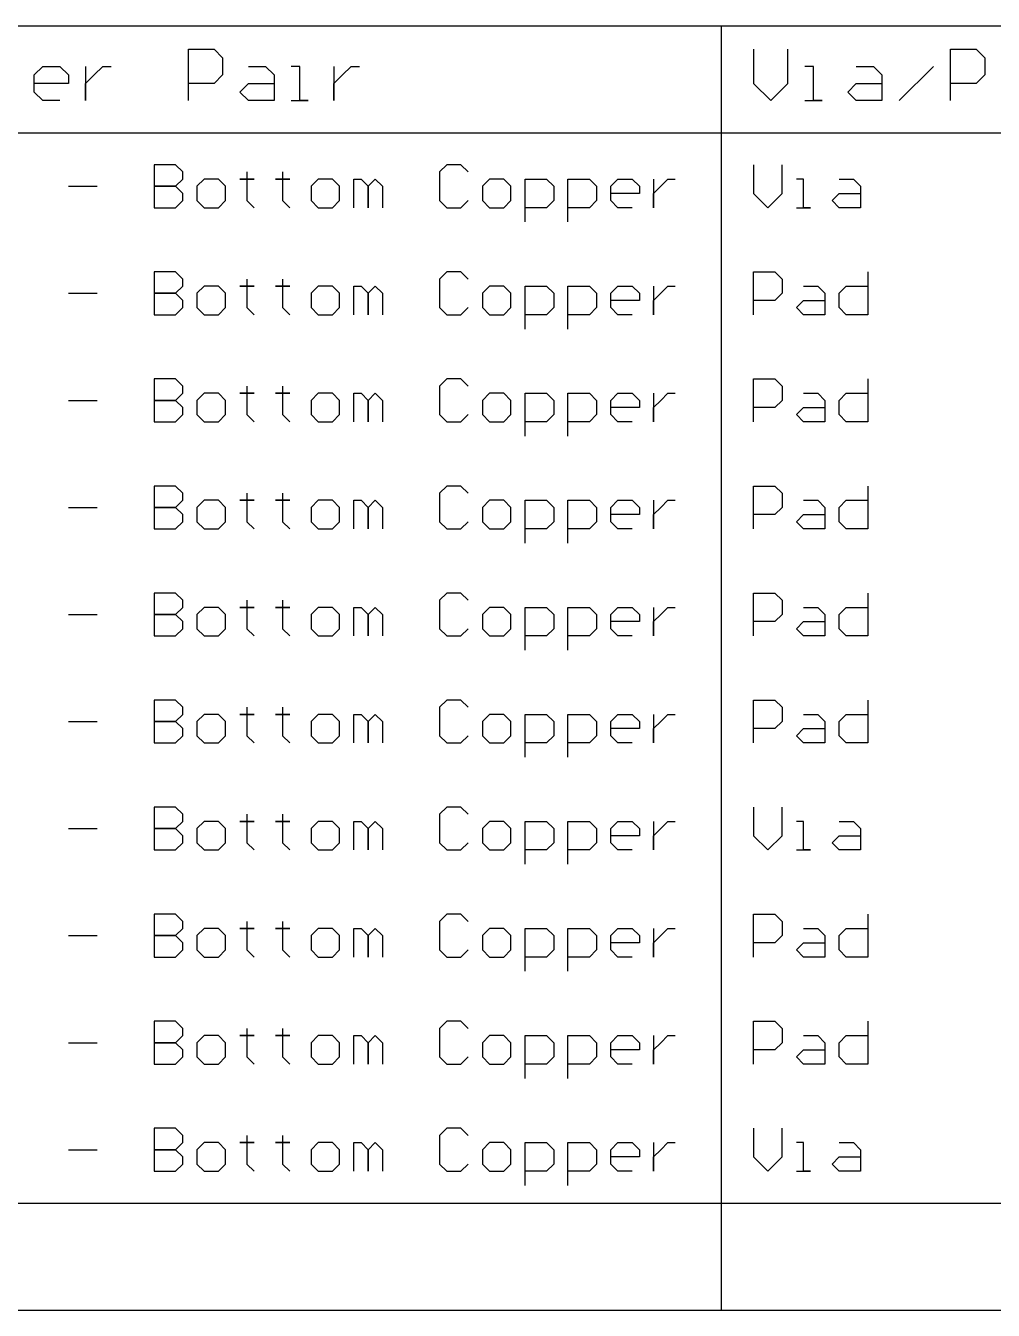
# Model space of a CAD drawing. Header units: millimetres. Extents: x 7.3 to 18.4, y 2.4 to 9.4.
# Drawn here: x 11.497 to 12.853, y 7.647 to 9.447 of the extents above; entities that cross this region are included whole.
import ezdxf

# ---------------------------------------------------------------- set-up
doc = ezdxf.new("R2010")
doc.units = ezdxf.units.MM
doc.header["$MEASUREMENT"] = 0
doc.layers.add('DrillDrawing', color=1, linetype='Continuous')

msp = doc.modelspace()

# ---------------------------------------------------------------- linework, layer by layer
at = {"layer": 'DrillDrawing'}
for p, q in [((7.3225, 9.4475), (18.3834, 9.4475)), ((12.4721, 7.6475), (12.4721, 9.4475)), ((11.7253, 9.3425), (11.7253, 9.4145)), ((11.7253, 9.4145), (11.7613, 9.4145)), ((11.7613, 9.4145), (11.7733, 9.4025)), ((12.5171, 9.4145), (12.5171, 9.3665)), ((12.5651, 9.3665), (12.5651, 9.4145)), ((12.793, 9.3425), (12.793, 9.4145)), ((12.793, 9.4145), (12.829, 9.4145)), ((12.829, 9.4145), (12.841, 9.4025)), ((11.7733, 9.4025), (11.7733, 9.3785)), ((12.841, 9.4025), (12.841, 9.3785)), ((11.5094, 9.3785), (11.5214, 9.3905)), ((11.5094, 9.3545), (11.5094, 9.3785)), ((11.5214, 9.3905), (11.5454, 9.3905)), ((11.5454, 9.3905), (11.5573, 9.3785)), ((11.5573, 9.3785), (11.5573, 9.3665)), ((11.5813, 9.3905), (11.5813, 9.3425)), ((11.5813, 9.3665), (11.5933, 9.3785)), ((11.5933, 9.3785), (11.6053, 9.3905)), ((11.6053, 9.3905), (11.6173, 9.3905)), ((11.7733, 9.3785), (11.7613, 9.3665)), ((11.8093, 9.3905), (11.8333, 9.3905)), ((11.8333, 9.3905), (11.8453, 9.3785)), ((11.8453, 9.3785), (11.8453, 9.3425)), ((11.8812, 9.3905), (11.8692, 9.3905)), ((11.8812, 9.3425), (11.8812, 9.3905)), ((11.9292, 9.3905), (11.9292, 9.3425)), ((11.9292, 9.3665), (11.9412, 9.3785)), ((11.9412, 9.3785), (11.9532, 9.3905)), ((11.9532, 9.3905), (11.9652, 9.3905)), ((12.601, 9.3905), (12.5891, 9.3905)), ((12.601, 9.3425), (12.601, 9.3905)), ((12.661, 9.3905), (12.685, 9.3905)), ((12.685, 9.3905), (12.697, 9.3785)), ((12.697, 9.3785), (12.697, 9.3425)), ((12.721, 9.3425), (12.769, 9.3905)), ((12.841, 9.3785), (12.829, 9.3665)), ((11.5573, 9.3665), (11.5094, 9.3665)), ((11.5813, 9.3425), (11.5813, 9.3665)), ((11.7613, 9.3665), (11.7253, 9.3665)), ((11.7973, 9.3545), (11.8093, 9.3665)), ((11.8093, 9.3665), (11.8453, 9.3665)), ((11.9292, 9.3425), (11.9292, 9.3665)), ((12.5171, 9.3665), (12.5411, 9.3425)), ((12.5411, 9.3425), (12.5651, 9.3665)), ((12.649, 9.3545), (12.661, 9.3665)), ((12.661, 9.3665), (12.697, 9.3665)), ((12.829, 9.3665), (12.793, 9.3665)), ((11.5214, 9.3425), (11.5094, 9.3545)), ((11.5454, 9.3425), (11.5214, 9.3425)), ((11.8093, 9.3425), (11.7973, 9.3545)), ((11.8453, 9.3425), (11.8093, 9.3425)), ((11.8692, 9.3425), (11.8932, 9.3425)), ((11.8932, 9.3425), (11.8812, 9.3425)), ((12.5891, 9.3425), (12.613, 9.3425)), ((12.613, 9.3425), (12.601, 9.3425)), ((12.661, 9.3425), (12.649, 9.3545)), ((12.697, 9.3425), (12.661, 9.3425)), ((7.3225, 9.2975), (18.3834, 9.2975)), ((11.6773, 9.2525), (11.6773, 9.1925)), ((11.7073, 9.2525), (11.6773, 9.2525)), ((11.7173, 9.2425), (11.7073, 9.2525)), ((12.0872, 9.2525), (12.0772, 9.2425)), ((12.1072, 9.2525), (12.0872, 9.2525)), ((12.1172, 9.2425), (12.1072, 9.2525)), ((12.5171, 9.2525), (12.5171, 9.2125)), ((12.5571, 9.2125), (12.5571, 9.2525)), ((11.7173, 9.2325), (11.7173, 9.2425)), ((11.8073, 9.2425), (11.8073, 9.2325)), ((11.8573, 9.2425), (11.8573, 9.2325)), ((12.0772, 9.2425), (12.0772, 9.2025)), ((11.5573, 9.2225), (11.5973, 9.2225)), ((11.7073, 9.2225), (11.6773, 9.2225)), ((11.6773, 9.2225), (11.7073, 9.2225)), ((11.7073, 9.2225), (11.7173, 9.2325)), ((11.7173, 9.2125), (11.7073, 9.2225)), ((11.7473, 9.2325), (11.7373, 9.2225)), ((11.7373, 9.2225), (11.7373, 9.2025)), ((11.7673, 9.2325), (11.7473, 9.2325)), ((11.7773, 9.2225), (11.7673, 9.2325)), ((11.7773, 9.2025), (11.7773, 9.2225)), ((11.8073, 9.2325), (11.7973, 9.2325)), ((11.7973, 9.2325), (11.8173, 9.2325)), ((11.8173, 9.2325), (11.8073, 9.2325)), ((11.8073, 9.2325), (11.8073, 9.2025)), ((11.8573, 9.2325), (11.8473, 9.2325)), ((11.8473, 9.2325), (11.8672, 9.2325)), ((11.8672, 9.2325), (11.8573, 9.2325)), ((11.8573, 9.2325), (11.8573, 9.2025)), ((11.9072, 9.2325), (11.8972, 9.2225)), ((11.8972, 9.2225), (11.8972, 9.2025)), ((11.9272, 9.2325), (11.9072, 9.2325)), ((11.9372, 9.2225), (11.9272, 9.2325)), ((11.9372, 9.2025), (11.9372, 9.2225)), ((11.9572, 9.1925), (11.9572, 9.2325)), ((11.9572, 9.2325), (11.9672, 9.2325)), ((11.9672, 9.2325), (11.9772, 9.2225)), ((11.9772, 9.2225), (11.9872, 9.2325)), ((11.9772, 9.2225), (11.9772, 9.1925)), ((11.9772, 9.1925), (11.9772, 9.2225)), ((11.9872, 9.2325), (11.9972, 9.2225)), ((11.9972, 9.2225), (11.9972, 9.1925)), ((12.1472, 9.2325), (12.1372, 9.2225)), ((12.1372, 9.2225), (12.1372, 9.2025)), ((12.1672, 9.2325), (12.1472, 9.2325)), ((12.1771, 9.2225), (12.1672, 9.2325)), ((12.1771, 9.2025), (12.1771, 9.2225)), ((12.1971, 9.1725), (12.1971, 9.2325)), ((12.1971, 9.2325), (12.2271, 9.2325)), ((12.2271, 9.2325), (12.2371, 9.2225)), ((12.2371, 9.2225), (12.2371, 9.2025)), ((12.2571, 9.1725), (12.2571, 9.2325)), ((12.2571, 9.2325), (12.2871, 9.2325)), ((12.2871, 9.2325), (12.2971, 9.2225)), ((12.2971, 9.2225), (12.2971, 9.2025)), ((12.3171, 9.2225), (12.3271, 9.2325)), ((12.3171, 9.2025), (12.3171, 9.2225)), ((12.3271, 9.2325), (12.3471, 9.2325)), ((12.3471, 9.2325), (12.3571, 9.2225)), ((12.3571, 9.2225), (12.3571, 9.2125)), ((12.3771, 9.2325), (12.3771, 9.1925)), ((12.3771, 9.2125), (12.3871, 9.2225)), ((12.3871, 9.2225), (12.3971, 9.2325)), ((12.3971, 9.2325), (12.4071, 9.2325)), ((12.5871, 9.2325), (12.5771, 9.2325)), ((12.5871, 9.1925), (12.5871, 9.2325)), ((12.637, 9.2325), (12.657, 9.2325)), ((12.657, 9.2325), (12.667, 9.2225)), ((12.667, 9.2225), (12.667, 9.1925)), ((11.7073, 9.1925), (11.7173, 9.2025)), ((11.7173, 9.2025), (11.7173, 9.2125)), ((11.7373, 9.2025), (11.7473, 9.1925)), ((11.7673, 9.1925), (11.7773, 9.2025)), ((11.8073, 9.2025), (11.8173, 9.1925)), ((11.8573, 9.2025), (11.8672, 9.1925)), ((11.8972, 9.2025), (11.9072, 9.1925)), ((11.9272, 9.1925), (11.9372, 9.2025)), ((12.0772, 9.2025), (12.0872, 9.1925)), ((12.1072, 9.1925), (12.1172, 9.2025)), ((12.1372, 9.2025), (12.1472, 9.1925)), ((12.1672, 9.1925), (12.1771, 9.2025)), ((12.2371, 9.2025), (12.2271, 9.1925)), ((12.2971, 9.2025), (12.2871, 9.1925)), ((12.3571, 9.2125), (12.3171, 9.2125)), ((12.3271, 9.1925), (12.3171, 9.2025)), ((12.3771, 9.1925), (12.3771, 9.2125)), ((12.5171, 9.2125), (12.5371, 9.1925)), ((12.5371, 9.1925), (12.5571, 9.2125)), ((12.627, 9.2025), (12.637, 9.2125)), ((12.637, 9.1925), (12.627, 9.2025)), ((12.637, 9.2125), (12.667, 9.2125)), ((11.6773, 9.1925), (11.7073, 9.1925)), ((11.7473, 9.1925), (11.7673, 9.1925)), ((11.9072, 9.1925), (11.9272, 9.1925)), ((12.0872, 9.1925), (12.1072, 9.1925)), ((12.1472, 9.1925), (12.1672, 9.1925)), ((12.2271, 9.1925), (12.1971, 9.1925)), ((12.2871, 9.1925), (12.2571, 9.1925)), ((12.3471, 9.1925), (12.3271, 9.1925)), ((12.5771, 9.1925), (12.597, 9.1925)), ((12.597, 9.1925), (12.5871, 9.1925)), ((12.667, 9.1925), (12.637, 9.1925)), ((11.6773, 9.1025), (11.6773, 9.0425)), ((11.7073, 9.1025), (11.6773, 9.1025)), ((11.7173, 9.0925), (11.7073, 9.1025)), ((11.7173, 9.0825), (11.7173, 9.0925)), ((11.8073, 9.0925), (11.8073, 9.0825)), ((11.8573, 9.0925), (11.8573, 9.0825)), ((12.0872, 9.1025), (12.0772, 9.0925)), ((12.0772, 9.0925), (12.0772, 9.0525)), ((12.1072, 9.1025), (12.0872, 9.1025)), ((12.1172, 9.0925), (12.1072, 9.1025)), ((12.5171, 9.0425), (12.5171, 9.1025)), ((12.5171, 9.1025), (12.5471, 9.1025)), ((12.5471, 9.1025), (12.5571, 9.0925)), ((12.5571, 9.0925), (12.5571, 9.0725)), ((12.677, 9.1025), (12.677, 9.0425)), ((11.5573, 9.0725), (11.5973, 9.0725)), ((11.7073, 9.0725), (11.6773, 9.0725)), ((11.6773, 9.0725), (11.7073, 9.0725)), ((11.7073, 9.0725), (11.7173, 9.0825)), ((11.7173, 9.0625), (11.7073, 9.0725)), ((11.7473, 9.0825), (11.7373, 9.0725)), ((11.7373, 9.0725), (11.7373, 9.0525)), ((11.7673, 9.0825), (11.7473, 9.0825)), ((11.7773, 9.0725), (11.7673, 9.0825)), ((11.7773, 9.0525), (11.7773, 9.0725)), ((11.8073, 9.0825), (11.7973, 9.0825)), ((11.7973, 9.0825), (11.8173, 9.0825)), ((11.8173, 9.0825), (11.8073, 9.0825)), ((11.8073, 9.0825), (11.8073, 9.0525)), ((11.8573, 9.0825), (11.8473, 9.0825)), ((11.8473, 9.0825), (11.8672, 9.0825)), ((11.8672, 9.0825), (11.8573, 9.0825)), ((11.8573, 9.0825), (11.8573, 9.0525)), ((11.9072, 9.0825), (11.8972, 9.0725)), ((11.8972, 9.0725), (11.8972, 9.0525)), ((11.9272, 9.0825), (11.9072, 9.0825)), ((11.9372, 9.0725), (11.9272, 9.0825)), ((11.9372, 9.0525), (11.9372, 9.0725)), ((11.9572, 9.0425), (11.9572, 9.0825)), ((11.9572, 9.0825), (11.9672, 9.0825)), ((11.9672, 9.0825), (11.9772, 9.0725)), ((11.9772, 9.0725), (11.9872, 9.0825)), ((11.9772, 9.0725), (11.9772, 9.0425)), ((11.9772, 9.0425), (11.9772, 9.0725)), ((11.9872, 9.0825), (11.9972, 9.0725)), ((11.9972, 9.0725), (11.9972, 9.0425)), ((12.1472, 9.0825), (12.1372, 9.0725)), ((12.1372, 9.0725), (12.1372, 9.0525)), ((12.1672, 9.0825), (12.1472, 9.0825)), ((12.1771, 9.0725), (12.1672, 9.0825)), ((12.1771, 9.0525), (12.1771, 9.0725)), ((12.1971, 9.0225), (12.1971, 9.0825)), ((12.1971, 9.0825), (12.2271, 9.0825)), ((12.2271, 9.0825), (12.2371, 9.0725)), ((12.2371, 9.0725), (12.2371, 9.0525)), ((12.2571, 9.0225), (12.2571, 9.0825)), ((12.2571, 9.0825), (12.2871, 9.0825)), ((12.2871, 9.0825), (12.2971, 9.0725)), ((12.2971, 9.0725), (12.2971, 9.0525)), ((12.3171, 9.0725), (12.3271, 9.0825)), ((12.3171, 9.0525), (12.3171, 9.0725)), ((12.3271, 9.0825), (12.3471, 9.0825)), ((12.3471, 9.0825), (12.3571, 9.0725)), ((12.3571, 9.0725), (12.3571, 9.0625)), ((12.3771, 9.0825), (12.3771, 9.0425)), ((12.3771, 9.0625), (12.3871, 9.0725)), ((12.3871, 9.0725), (12.3971, 9.0825)), ((12.3971, 9.0825), (12.4071, 9.0825)), ((12.5571, 9.0725), (12.5471, 9.0625)), ((12.5871, 9.0825), (12.607, 9.0825)), ((12.607, 9.0825), (12.617, 9.0725)), ((12.617, 9.0725), (12.617, 9.0425)), ((12.637, 9.0725), (12.647, 9.0825)), ((12.637, 9.0525), (12.637, 9.0725)), ((12.647, 9.0825), (12.677, 9.0825)), ((11.7173, 9.0525), (11.7173, 9.0625)), ((12.3571, 9.0625), (12.3171, 9.0625)), ((12.3771, 9.0425), (12.3771, 9.0625)), ((12.5471, 9.0625), (12.5171, 9.0625)), ((12.5771, 9.0525), (12.5871, 9.0625)), ((12.5871, 9.0625), (12.617, 9.0625)), ((11.6773, 9.0425), (11.7073, 9.0425)), ((11.7073, 9.0425), (11.7173, 9.0525)), ((11.7373, 9.0525), (11.7473, 9.0425)), ((11.7473, 9.0425), (11.7673, 9.0425)), ((11.7673, 9.0425), (11.7773, 9.0525)), ((11.8073, 9.0525), (11.8173, 9.0425)), ((11.8573, 9.0525), (11.8672, 9.0425)), ((11.8972, 9.0525), (11.9072, 9.0425)), ((11.9072, 9.0425), (11.9272, 9.0425)), ((11.9272, 9.0425), (11.9372, 9.0525)), ((12.0772, 9.0525), (12.0872, 9.0425)), ((12.0872, 9.0425), (12.1072, 9.0425)), ((12.1072, 9.0425), (12.1172, 9.0525)), ((12.1372, 9.0525), (12.1472, 9.0425)), ((12.1472, 9.0425), (12.1672, 9.0425)), ((12.1672, 9.0425), (12.1771, 9.0525)), ((12.2271, 9.0425), (12.1971, 9.0425)), ((12.2371, 9.0525), (12.2271, 9.0425)), ((12.2871, 9.0425), (12.2571, 9.0425)), ((12.2971, 9.0525), (12.2871, 9.0425)), ((12.3271, 9.0425), (12.3171, 9.0525)), ((12.3471, 9.0425), (12.3271, 9.0425)), ((12.5871, 9.0425), (12.5771, 9.0525)), ((12.617, 9.0425), (12.5871, 9.0425)), ((12.647, 9.0425), (12.637, 9.0525)), ((12.677, 9.0425), (12.647, 9.0425)), ((11.6773, 8.9525), (11.6773, 8.8925)), ((11.7073, 8.9525), (11.6773, 8.9525)), ((11.7173, 8.9425), (11.7073, 8.9525)), ((12.0872, 8.9525), (12.0772, 8.9425)), ((12.1072, 8.9525), (12.0872, 8.9525)), ((12.1172, 8.9425), (12.1072, 8.9525)), ((12.5171, 8.8925), (12.5171, 8.9525)), ((12.5171, 8.9525), (12.5471, 8.9525)), ((12.5471, 8.9525), (12.5571, 8.9425)), ((12.677, 8.9525), (12.677, 8.8925)), ((11.7073, 8.9225), (11.7173, 8.9325)), ((11.7173, 8.9325), (11.7173, 8.9425)), ((11.7473, 8.9325), (11.7373, 8.9225)), ((11.7673, 8.9325), (11.7473, 8.9325)), ((11.7773, 8.9225), (11.7673, 8.9325)), ((11.8073, 8.9325), (11.7973, 8.9325)), ((11.7973, 8.9325), (11.8173, 8.9325)), ((11.8073, 8.9425), (11.8073, 8.9325)), ((11.8173, 8.9325), (11.8073, 8.9325)), ((11.8073, 8.9325), (11.8073, 8.9025)), ((11.8573, 8.9325), (11.8473, 8.9325)), ((11.8473, 8.9325), (11.8672, 8.9325)), ((11.8573, 8.9425), (11.8573, 8.9325)), ((11.8672, 8.9325), (11.8573, 8.9325)), ((11.8573, 8.9325), (11.8573, 8.9025)), ((11.9072, 8.9325), (11.8972, 8.9225)), ((11.9272, 8.9325), (11.9072, 8.9325)), ((11.9372, 8.9225), (11.9272, 8.9325)), ((11.9572, 8.8925), (11.9572, 8.9325)), ((11.9572, 8.9325), (11.9672, 8.9325)), ((11.9672, 8.9325), (11.9772, 8.9225)), ((11.9772, 8.9225), (11.9872, 8.9325)), ((11.9872, 8.9325), (11.9972, 8.9225)), ((12.0772, 8.9425), (12.0772, 8.9025)), ((12.1472, 8.9325), (12.1372, 8.9225)), ((12.1672, 8.9325), (12.1472, 8.9325)), ((12.1771, 8.9225), (12.1672, 8.9325)), ((12.1971, 8.8725), (12.1971, 8.9325)), ((12.1971, 8.9325), (12.2271, 8.9325)), ((12.2271, 8.9325), (12.2371, 8.9225)), ((12.2571, 8.8725), (12.2571, 8.9325)), ((12.2571, 8.9325), (12.2871, 8.9325)), ((12.2871, 8.9325), (12.2971, 8.9225)), ((12.3171, 8.9225), (12.3271, 8.9325)), ((12.3271, 8.9325), (12.3471, 8.9325)), ((12.3471, 8.9325), (12.3571, 8.9225)), ((12.3771, 8.9325), (12.3771, 8.8925)), ((12.3871, 8.9225), (12.3971, 8.9325)), ((12.3971, 8.9325), (12.4071, 8.9325)), ((12.5571, 8.9425), (12.5571, 8.9225)), ((12.5871, 8.9325), (12.607, 8.9325)), ((12.607, 8.9325), (12.617, 8.9225)), ((12.637, 8.9225), (12.647, 8.9325)), ((12.647, 8.9325), (12.677, 8.9325)), ((11.5573, 8.9225), (11.5973, 8.9225)), ((11.7073, 8.9225), (11.6773, 8.9225)), ((11.6773, 8.9225), (11.7073, 8.9225)), ((11.7173, 8.9125), (11.7073, 8.9225)), ((11.7173, 8.9025), (11.7173, 8.9125)), ((11.7373, 8.9225), (11.7373, 8.9025)), ((11.7773, 8.9025), (11.7773, 8.9225)), ((11.8972, 8.9225), (11.8972, 8.9025)), ((11.9372, 8.9025), (11.9372, 8.9225)), ((11.9772, 8.9225), (11.9772, 8.8925)), ((11.9772, 8.8925), (11.9772, 8.9225)), ((11.9972, 8.9225), (11.9972, 8.8925)), ((12.1372, 8.9225), (12.1372, 8.9025)), ((12.1771, 8.9025), (12.1771, 8.9225)), ((12.2371, 8.9225), (12.2371, 8.9025)), ((12.2971, 8.9225), (12.2971, 8.9025)), ((12.3171, 8.9025), (12.3171, 8.9225)), ((12.3571, 8.9125), (12.3171, 8.9125)), ((12.3571, 8.9225), (12.3571, 8.9125)), ((12.3771, 8.9125), (12.3871, 8.9225)), ((12.3771, 8.8925), (12.3771, 8.9125)), ((12.5471, 8.9125), (12.5171, 8.9125)), ((12.5571, 8.9225), (12.5471, 8.9125)), ((12.5771, 8.9025), (12.5871, 8.9125)), ((12.5871, 8.9125), (12.617, 8.9125)), ((12.617, 8.9225), (12.617, 8.8925)), ((12.637, 8.9025), (12.637, 8.9225)), ((11.6773, 8.8925), (11.7073, 8.8925)), ((11.7073, 8.8925), (11.7173, 8.9025)), ((11.7373, 8.9025), (11.7473, 8.8925)), ((11.7473, 8.8925), (11.7673, 8.8925)), ((11.7673, 8.8925), (11.7773, 8.9025)), ((11.8073, 8.9025), (11.8173, 8.8925)), ((11.8573, 8.9025), (11.8672, 8.8925)), ((11.8972, 8.9025), (11.9072, 8.8925)), ((11.9072, 8.8925), (11.9272, 8.8925)), ((11.9272, 8.8925), (11.9372, 8.9025)), ((12.0772, 8.9025), (12.0872, 8.8925)), ((12.0872, 8.8925), (12.1072, 8.8925)), ((12.1072, 8.8925), (12.1172, 8.9025)), ((12.1372, 8.9025), (12.1472, 8.8925)), ((12.1472, 8.8925), (12.1672, 8.8925)), ((12.1672, 8.8925), (12.1771, 8.9025)), ((12.2271, 8.8925), (12.1971, 8.8925)), ((12.2371, 8.9025), (12.2271, 8.8925)), ((12.2871, 8.8925), (12.2571, 8.8925)), ((12.2971, 8.9025), (12.2871, 8.8925)), ((12.3271, 8.8925), (12.3171, 8.9025)), ((12.3471, 8.8925), (12.3271, 8.8925)), ((12.5871, 8.8925), (12.5771, 8.9025)), ((12.617, 8.8925), (12.5871, 8.8925)), ((12.647, 8.8925), (12.637, 8.9025)), ((12.677, 8.8925), (12.647, 8.8925)), ((11.6773, 8.8025), (11.6773, 8.7425)), ((11.7073, 8.8025), (11.6773, 8.8025)), ((11.7173, 8.7925), (11.7073, 8.8025)), ((12.0872, 8.8025), (12.0772, 8.7925)), ((12.1072, 8.8025), (12.0872, 8.8025)), ((12.1172, 8.7925), (12.1072, 8.8025)), ((12.5171, 8.7425), (12.5171, 8.8025)), ((12.5171, 8.8025), (12.5471, 8.8025)), ((12.5471, 8.8025), (12.5571, 8.7925)), ((12.677, 8.8025), (12.677, 8.7425)), ((11.7173, 8.7825), (11.7173, 8.7925)), ((11.8073, 8.7925), (11.8073, 8.7825)), ((11.8573, 8.7925), (11.8573, 8.7825)), ((12.0772, 8.7925), (12.0772, 8.7525)), ((12.5571, 8.7925), (12.5571, 8.7725)), ((11.5573, 8.7725), (11.5973, 8.7725)), ((11.7073, 8.7725), (11.6773, 8.7725)), ((11.6773, 8.7725), (11.7073, 8.7725)), ((11.7073, 8.7725), (11.7173, 8.7825)), ((11.7173, 8.7625), (11.7073, 8.7725)), ((11.7473, 8.7825), (11.7373, 8.7725)), ((11.7373, 8.7725), (11.7373, 8.7525)), ((11.7673, 8.7825), (11.7473, 8.7825)), ((11.7773, 8.7725), (11.7673, 8.7825)), ((11.7773, 8.7525), (11.7773, 8.7725)), ((11.8073, 8.7825), (11.7973, 8.7825)), ((11.7973, 8.7825), (11.8173, 8.7825)), ((11.8173, 8.7825), (11.8073, 8.7825)), ((11.8073, 8.7825), (11.8073, 8.7525)), ((11.8573, 8.7825), (11.8473, 8.7825)), ((11.8473, 8.7825), (11.8672, 8.7825)), ((11.8672, 8.7825), (11.8573, 8.7825)), ((11.8573, 8.7825), (11.8573, 8.7525)), ((11.9072, 8.7825), (11.8972, 8.7725)), ((11.8972, 8.7725), (11.8972, 8.7525)), ((11.9272, 8.7825), (11.9072, 8.7825)), ((11.9372, 8.7725), (11.9272, 8.7825)), ((11.9372, 8.7525), (11.9372, 8.7725)), ((11.9572, 8.7425), (11.9572, 8.7825)), ((11.9572, 8.7825), (11.9672, 8.7825)), ((11.9672, 8.7825), (11.9772, 8.7725)), ((11.9772, 8.7725), (11.9872, 8.7825)), ((11.9772, 8.7725), (11.9772, 8.7425)), ((11.9772, 8.7425), (11.9772, 8.7725)), ((11.9872, 8.7825), (11.9972, 8.7725)), ((11.9972, 8.7725), (11.9972, 8.7425)), ((12.1472, 8.7825), (12.1372, 8.7725)), ((12.1372, 8.7725), (12.1372, 8.7525)), ((12.1672, 8.7825), (12.1472, 8.7825)), ((12.1771, 8.7725), (12.1672, 8.7825)), ((12.1771, 8.7525), (12.1771, 8.7725)), ((12.1971, 8.7225), (12.1971, 8.7825)), ((12.1971, 8.7825), (12.2271, 8.7825)), ((12.2271, 8.7825), (12.2371, 8.7725)), ((12.2371, 8.7725), (12.2371, 8.7525)), ((12.2571, 8.7225), (12.2571, 8.7825)), ((12.2571, 8.7825), (12.2871, 8.7825)), ((12.2871, 8.7825), (12.2971, 8.7725)), ((12.2971, 8.7725), (12.2971, 8.7525)), ((12.3171, 8.7725), (12.3271, 8.7825)), ((12.3171, 8.7525), (12.3171, 8.7725)), ((12.3271, 8.7825), (12.3471, 8.7825)), ((12.3471, 8.7825), (12.3571, 8.7725)), ((12.3571, 8.7725), (12.3571, 8.7625)), ((12.3771, 8.7825), (12.3771, 8.7425)), ((12.3771, 8.7625), (12.3871, 8.7725)), ((12.3871, 8.7725), (12.3971, 8.7825)), ((12.3971, 8.7825), (12.4071, 8.7825)), ((12.5571, 8.7725), (12.5471, 8.7625)), ((12.5871, 8.7825), (12.607, 8.7825)), ((12.607, 8.7825), (12.617, 8.7725)), ((12.617, 8.7725), (12.617, 8.7425)), ((12.637, 8.7725), (12.647, 8.7825)), ((12.637, 8.7525), (12.637, 8.7725)), ((12.647, 8.7825), (12.677, 8.7825)), ((11.7073, 8.7425), (11.7173, 8.7525)), ((11.7173, 8.7525), (11.7173, 8.7625)), ((11.7373, 8.7525), (11.7473, 8.7425)), ((11.7673, 8.7425), (11.7773, 8.7525)), ((11.8073, 8.7525), (11.8173, 8.7425)), ((11.8573, 8.7525), (11.8672, 8.7425)), ((11.8972, 8.7525), (11.9072, 8.7425)), ((11.9272, 8.7425), (11.9372, 8.7525)), ((12.0772, 8.7525), (12.0872, 8.7425)), ((12.1072, 8.7425), (12.1172, 8.7525)), ((12.1372, 8.7525), (12.1472, 8.7425)), ((12.1672, 8.7425), (12.1771, 8.7525)), ((12.2371, 8.7525), (12.2271, 8.7425)), ((12.2971, 8.7525), (12.2871, 8.7425)), ((12.3571, 8.7625), (12.3171, 8.7625)), ((12.3271, 8.7425), (12.3171, 8.7525)), ((12.3771, 8.7425), (12.3771, 8.7625)), ((12.5471, 8.7625), (12.5171, 8.7625)), ((12.5771, 8.7525), (12.5871, 8.7625)), ((12.5871, 8.7425), (12.5771, 8.7525)), ((12.5871, 8.7625), (12.617, 8.7625)), ((12.647, 8.7425), (12.637, 8.7525)), ((11.6773, 8.7425), (11.7073, 8.7425)), ((11.7473, 8.7425), (11.7673, 8.7425)), ((11.9072, 8.7425), (11.9272, 8.7425)), ((12.0872, 8.7425), (12.1072, 8.7425)), ((12.1472, 8.7425), (12.1672, 8.7425)), ((12.2271, 8.7425), (12.1971, 8.7425)), ((12.2871, 8.7425), (12.2571, 8.7425)), ((12.3471, 8.7425), (12.3271, 8.7425)), ((12.617, 8.7425), (12.5871, 8.7425)), ((12.677, 8.7425), (12.647, 8.7425)), ((11.6773, 8.6525), (11.6773, 8.5925)), ((11.7073, 8.6525), (11.6773, 8.6525)), ((11.7173, 8.6425), (11.7073, 8.6525)), ((11.7173, 8.6325), (11.7173, 8.6425)), ((11.8073, 8.6425), (11.8073, 8.6325)), ((11.8573, 8.6425), (11.8573, 8.6325)), ((12.0872, 8.6525), (12.0772, 8.6425)), ((12.0772, 8.6425), (12.0772, 8.6025)), ((12.1072, 8.6525), (12.0872, 8.6525)), ((12.1172, 8.6425), (12.1072, 8.6525)), ((12.5171, 8.5925), (12.5171, 8.6525)), ((12.5171, 8.6525), (12.5471, 8.6525)), ((12.5471, 8.6525), (12.5571, 8.6425)), ((12.5571, 8.6425), (12.5571, 8.6225)), ((12.677, 8.6525), (12.677, 8.5925)), ((11.5573, 8.6225), (11.5973, 8.6225)), ((11.7073, 8.6225), (11.6773, 8.6225)), ((11.6773, 8.6225), (11.7073, 8.6225)), ((11.7073, 8.6225), (11.7173, 8.6325)), ((11.7173, 8.6125), (11.7073, 8.6225)), ((11.7473, 8.6325), (11.7373, 8.6225)), ((11.7373, 8.6225), (11.7373, 8.6025)), ((11.7673, 8.6325), (11.7473, 8.6325)), ((11.7773, 8.6225), (11.7673, 8.6325)), ((11.7773, 8.6025), (11.7773, 8.6225)), ((11.8073, 8.6325), (11.7973, 8.6325)), ((11.7973, 8.6325), (11.8173, 8.6325)), ((11.8173, 8.6325), (11.8073, 8.6325)), ((11.8073, 8.6325), (11.8073, 8.6025)), ((11.8573, 8.6325), (11.8473, 8.6325)), ((11.8473, 8.6325), (11.8672, 8.6325)), ((11.8672, 8.6325), (11.8573, 8.6325)), ((11.8573, 8.6325), (11.8573, 8.6025)), ((11.9072, 8.6325), (11.8972, 8.6225)), ((11.8972, 8.6225), (11.8972, 8.6025)), ((11.9272, 8.6325), (11.9072, 8.6325)), ((11.9372, 8.6225), (11.9272, 8.6325)), ((11.9372, 8.6025), (11.9372, 8.6225)), ((11.9572, 8.5925), (11.9572, 8.6325)), ((11.9572, 8.6325), (11.9672, 8.6325)), ((11.9672, 8.6325), (11.9772, 8.6225)), ((11.9772, 8.6225), (11.9872, 8.6325)), ((11.9772, 8.6225), (11.9772, 8.5925)), ((11.9772, 8.5925), (11.9772, 8.6225)), ((11.9872, 8.6325), (11.9972, 8.6225)), ((11.9972, 8.6225), (11.9972, 8.5925)), ((12.1472, 8.6325), (12.1372, 8.6225)), ((12.1372, 8.6225), (12.1372, 8.6025)), ((12.1672, 8.6325), (12.1472, 8.6325)), ((12.1771, 8.6225), (12.1672, 8.6325)), ((12.1771, 8.6025), (12.1771, 8.6225)), ((12.1971, 8.5725), (12.1971, 8.6325)), ((12.1971, 8.6325), (12.2271, 8.6325)), ((12.2271, 8.6325), (12.2371, 8.6225)), ((12.2371, 8.6225), (12.2371, 8.6025)), ((12.2571, 8.5725), (12.2571, 8.6325)), ((12.2571, 8.6325), (12.2871, 8.6325)), ((12.2871, 8.6325), (12.2971, 8.6225)), ((12.2971, 8.6225), (12.2971, 8.6025)), ((12.3171, 8.6225), (12.3271, 8.6325)), ((12.3171, 8.6025), (12.3171, 8.6225)), ((12.3271, 8.6325), (12.3471, 8.6325)), ((12.3471, 8.6325), (12.3571, 8.6225)), ((12.3571, 8.6225), (12.3571, 8.6125)), ((12.3771, 8.6325), (12.3771, 8.5925)), ((12.3771, 8.6125), (12.3871, 8.6225)), ((12.3871, 8.6225), (12.3971, 8.6325)), ((12.3971, 8.6325), (12.4071, 8.6325)), ((12.5571, 8.6225), (12.5471, 8.6125)), ((12.5871, 8.6325), (12.607, 8.6325)), ((12.607, 8.6325), (12.617, 8.6225)), ((12.617, 8.6225), (12.617, 8.5925)), ((12.637, 8.6225), (12.647, 8.6325)), ((12.637, 8.6025), (12.637, 8.6225)), ((12.647, 8.6325), (12.677, 8.6325)), ((11.7173, 8.6025), (11.7173, 8.6125)), ((12.3571, 8.6125), (12.3171, 8.6125)), ((12.3771, 8.5925), (12.3771, 8.6125)), ((12.5471, 8.6125), (12.5171, 8.6125)), ((12.5771, 8.6025), (12.5871, 8.6125)), ((12.5871, 8.6125), (12.617, 8.6125)), ((11.6773, 8.5925), (11.7073, 8.5925)), ((11.7073, 8.5925), (11.7173, 8.6025)), ((11.7373, 8.6025), (11.7473, 8.5925)), ((11.7473, 8.5925), (11.7673, 8.5925)), ((11.7673, 8.5925), (11.7773, 8.6025)), ((11.8073, 8.6025), (11.8173, 8.5925)), ((11.8573, 8.6025), (11.8672, 8.5925)), ((11.8972, 8.6025), (11.9072, 8.5925)), ((11.9072, 8.5925), (11.9272, 8.5925)), ((11.9272, 8.5925), (11.9372, 8.6025)), ((12.0772, 8.6025), (12.0872, 8.5925)), ((12.0872, 8.5925), (12.1072, 8.5925)), ((12.1072, 8.5925), (12.1172, 8.6025)), ((12.1372, 8.6025), (12.1472, 8.5925)), ((12.1472, 8.5925), (12.1672, 8.5925)), ((12.1672, 8.5925), (12.1771, 8.6025)), ((12.2271, 8.5925), (12.1971, 8.5925)), ((12.2371, 8.6025), (12.2271, 8.5925)), ((12.2871, 8.5925), (12.2571, 8.5925)), ((12.2971, 8.6025), (12.2871, 8.5925)), ((12.3271, 8.5925), (12.3171, 8.6025)), ((12.3471, 8.5925), (12.3271, 8.5925)), ((12.5871, 8.5925), (12.5771, 8.6025)), ((12.617, 8.5925), (12.5871, 8.5925)), ((12.647, 8.5925), (12.637, 8.6025)), ((12.677, 8.5925), (12.647, 8.5925)), ((11.6773, 8.5025), (11.6773, 8.4425)), ((11.7073, 8.5025), (11.6773, 8.5025)), ((11.7173, 8.4925), (11.7073, 8.5025)), ((12.0872, 8.5025), (12.0772, 8.4925)), ((12.1072, 8.5025), (12.0872, 8.5025)), ((12.1172, 8.4925), (12.1072, 8.5025)), ((12.5171, 8.4425), (12.5171, 8.5025)), ((12.5171, 8.5025), (12.5471, 8.5025)), ((12.5471, 8.5025), (12.5571, 8.4925)), ((12.677, 8.5025), (12.677, 8.4425)), ((11.7073, 8.4725), (11.7173, 8.4825)), ((11.7173, 8.4825), (11.7173, 8.4925)), ((11.7473, 8.4825), (11.7373, 8.4725)), ((11.7673, 8.4825), (11.7473, 8.4825)), ((11.7773, 8.4725), (11.7673, 8.4825)), ((11.8073, 8.4825), (11.7973, 8.4825)), ((11.7973, 8.4825), (11.8173, 8.4825)), ((11.8073, 8.4925), (11.8073, 8.4825)), ((11.8173, 8.4825), (11.8073, 8.4825)), ((11.8073, 8.4825), (11.8073, 8.4525)), ((11.8573, 8.4825), (11.8473, 8.4825)), ((11.8473, 8.4825), (11.8672, 8.4825)), ((11.8573, 8.4925), (11.8573, 8.4825)), ((11.8672, 8.4825), (11.8573, 8.4825)), ((11.8573, 8.4825), (11.8573, 8.4525)), ((11.9072, 8.4825), (11.8972, 8.4725)), ((11.9272, 8.4825), (11.9072, 8.4825)), ((11.9372, 8.4725), (11.9272, 8.4825)), ((11.9572, 8.4425), (11.9572, 8.4825)), ((11.9572, 8.4825), (11.9672, 8.4825)), ((11.9672, 8.4825), (11.9772, 8.4725)), ((11.9772, 8.4725), (11.9872, 8.4825)), ((11.9872, 8.4825), (11.9972, 8.4725)), ((12.0772, 8.4925), (12.0772, 8.4525)), ((12.1472, 8.4825), (12.1372, 8.4725)), ((12.1672, 8.4825), (12.1472, 8.4825)), ((12.1771, 8.4725), (12.1672, 8.4825)), ((12.1971, 8.4225), (12.1971, 8.4825)), ((12.1971, 8.4825), (12.2271, 8.4825)), ((12.2271, 8.4825), (12.2371, 8.4725)), ((12.2571, 8.4225), (12.2571, 8.4825)), ((12.2571, 8.4825), (12.2871, 8.4825)), ((12.2871, 8.4825), (12.2971, 8.4725)), ((12.3171, 8.4725), (12.3271, 8.4825)), ((12.3271, 8.4825), (12.3471, 8.4825)), ((12.3471, 8.4825), (12.3571, 8.4725)), ((12.3771, 8.4825), (12.3771, 8.4425)), ((12.3871, 8.4725), (12.3971, 8.4825)), ((12.3971, 8.4825), (12.4071, 8.4825)), ((12.5571, 8.4925), (12.5571, 8.4725)), ((12.5871, 8.4825), (12.607, 8.4825)), ((12.607, 8.4825), (12.617, 8.4725)), ((12.637, 8.4725), (12.647, 8.4825)), ((12.647, 8.4825), (12.677, 8.4825)), ((11.5573, 8.4725), (11.5973, 8.4725)), ((11.7073, 8.4725), (11.6773, 8.4725)), ((11.6773, 8.4725), (11.7073, 8.4725)), ((11.7173, 8.4625), (11.7073, 8.4725)), ((11.7173, 8.4525), (11.7173, 8.4625)), ((11.7373, 8.4725), (11.7373, 8.4525)), ((11.7773, 8.4525), (11.7773, 8.4725)), ((11.8972, 8.4725), (11.8972, 8.4525)), ((11.9372, 8.4525), (11.9372, 8.4725)), ((11.9772, 8.4725), (11.9772, 8.4425)), ((11.9772, 8.4425), (11.9772, 8.4725)), ((11.9972, 8.4725), (11.9972, 8.4425)), ((12.1372, 8.4725), (12.1372, 8.4525)), ((12.1771, 8.4525), (12.1771, 8.4725)), ((12.2371, 8.4725), (12.2371, 8.4525)), ((12.2971, 8.4725), (12.2971, 8.4525)), ((12.3171, 8.4525), (12.3171, 8.4725)), ((12.3571, 8.4625), (12.3171, 8.4625)), ((12.3571, 8.4725), (12.3571, 8.4625)), ((12.3771, 8.4625), (12.3871, 8.4725)), ((12.3771, 8.4425), (12.3771, 8.4625)), ((12.5471, 8.4625), (12.5171, 8.4625)), ((12.5571, 8.4725), (12.5471, 8.4625)), ((12.5771, 8.4525), (12.5871, 8.4625)), ((12.5871, 8.4625), (12.617, 8.4625)), ((12.617, 8.4725), (12.617, 8.4425)), ((12.637, 8.4525), (12.637, 8.4725)), ((11.6773, 8.4425), (11.7073, 8.4425)), ((11.7073, 8.4425), (11.7173, 8.4525)), ((11.7373, 8.4525), (11.7473, 8.4425)), ((11.7473, 8.4425), (11.7673, 8.4425)), ((11.7673, 8.4425), (11.7773, 8.4525)), ((11.8073, 8.4525), (11.8173, 8.4425)), ((11.8573, 8.4525), (11.8672, 8.4425)), ((11.8972, 8.4525), (11.9072, 8.4425)), ((11.9072, 8.4425), (11.9272, 8.4425)), ((11.9272, 8.4425), (11.9372, 8.4525)), ((12.0772, 8.4525), (12.0872, 8.4425)), ((12.0872, 8.4425), (12.1072, 8.4425)), ((12.1072, 8.4425), (12.1172, 8.4525)), ((12.1372, 8.4525), (12.1472, 8.4425)), ((12.1472, 8.4425), (12.1672, 8.4425)), ((12.1672, 8.4425), (12.1771, 8.4525)), ((12.2271, 8.4425), (12.1971, 8.4425)), ((12.2371, 8.4525), (12.2271, 8.4425)), ((12.2871, 8.4425), (12.2571, 8.4425)), ((12.2971, 8.4525), (12.2871, 8.4425)), ((12.3271, 8.4425), (12.3171, 8.4525)), ((12.3471, 8.4425), (12.3271, 8.4425)), ((12.5871, 8.4425), (12.5771, 8.4525)), ((12.617, 8.4425), (12.5871, 8.4425)), ((12.647, 8.4425), (12.637, 8.4525)), ((12.677, 8.4425), (12.647, 8.4425)), ((11.6773, 8.3525), (11.6773, 8.2925)), ((11.7073, 8.3525), (11.6773, 8.3525)), ((11.7173, 8.3425), (11.7073, 8.3525)), ((12.0872, 8.3525), (12.0772, 8.3425)), ((12.1072, 8.3525), (12.0872, 8.3525)), ((12.1172, 8.3425), (12.1072, 8.3525)), ((12.5171, 8.3525), (12.5171, 8.3125)), ((12.5571, 8.3125), (12.5571, 8.3525)), ((11.7173, 8.3325), (11.7173, 8.3425)), ((11.8073, 8.3425), (11.8073, 8.3325)), ((11.8573, 8.3425), (11.8573, 8.3325)), ((12.0772, 8.3425), (12.0772, 8.3025)), ((11.5573, 8.3225), (11.5973, 8.3225)), ((11.7073, 8.3225), (11.6773, 8.3225)), ((11.6773, 8.3225), (11.7073, 8.3225)), ((11.7073, 8.3225), (11.7173, 8.3325)), ((11.7173, 8.3125), (11.7073, 8.3225)), ((11.7473, 8.3325), (11.7373, 8.3225)), ((11.7373, 8.3225), (11.7373, 8.3025)), ((11.7673, 8.3325), (11.7473, 8.3325)), ((11.7773, 8.3225), (11.7673, 8.3325)), ((11.7773, 8.3025), (11.7773, 8.3225)), ((11.8073, 8.3325), (11.7973, 8.3325)), ((11.7973, 8.3325), (11.8173, 8.3325)), ((11.8173, 8.3325), (11.8073, 8.3325)), ((11.8073, 8.3325), (11.8073, 8.3025)), ((11.8573, 8.3325), (11.8473, 8.3325)), ((11.8473, 8.3325), (11.8672, 8.3325)), ((11.8672, 8.3325), (11.8573, 8.3325)), ((11.8573, 8.3325), (11.8573, 8.3025)), ((11.9072, 8.3325), (11.8972, 8.3225)), ((11.8972, 8.3225), (11.8972, 8.3025)), ((11.9272, 8.3325), (11.9072, 8.3325)), ((11.9372, 8.3225), (11.9272, 8.3325)), ((11.9372, 8.3025), (11.9372, 8.3225)), ((11.9572, 8.2925), (11.9572, 8.3325)), ((11.9572, 8.3325), (11.9672, 8.3325)), ((11.9672, 8.3325), (11.9772, 8.3225)), ((11.9772, 8.3225), (11.9872, 8.3325)), ((11.9772, 8.3225), (11.9772, 8.2925)), ((11.9772, 8.2925), (11.9772, 8.3225)), ((11.9872, 8.3325), (11.9972, 8.3225)), ((11.9972, 8.3225), (11.9972, 8.2925)), ((12.1472, 8.3325), (12.1372, 8.3225)), ((12.1372, 8.3225), (12.1372, 8.3025)), ((12.1672, 8.3325), (12.1472, 8.3325)), ((12.1771, 8.3225), (12.1672, 8.3325)), ((12.1771, 8.3025), (12.1771, 8.3225)), ((12.1971, 8.2725), (12.1971, 8.3325)), ((12.1971, 8.3325), (12.2271, 8.3325)), ((12.2271, 8.3325), (12.2371, 8.3225)), ((12.2371, 8.3225), (12.2371, 8.3025)), ((12.2571, 8.2725), (12.2571, 8.3325)), ((12.2571, 8.3325), (12.2871, 8.3325)), ((12.2871, 8.3325), (12.2971, 8.3225)), ((12.2971, 8.3225), (12.2971, 8.3025)), ((12.3171, 8.3225), (12.3271, 8.3325)), ((12.3171, 8.3025), (12.3171, 8.3225)), ((12.3271, 8.3325), (12.3471, 8.3325)), ((12.3471, 8.3325), (12.3571, 8.3225)), ((12.3571, 8.3225), (12.3571, 8.3125)), ((12.3771, 8.3325), (12.3771, 8.2925)), ((12.3771, 8.3125), (12.3871, 8.3225)), ((12.3871, 8.3225), (12.3971, 8.3325)), ((12.3971, 8.3325), (12.4071, 8.3325)), ((12.5871, 8.3325), (12.5771, 8.3325)), ((12.5871, 8.2925), (12.5871, 8.3325)), ((12.637, 8.3325), (12.657, 8.3325)), ((12.657, 8.3325), (12.667, 8.3225)), ((12.667, 8.3225), (12.667, 8.2925)), ((11.7073, 8.2925), (11.7173, 8.3025)), ((11.7173, 8.3025), (11.7173, 8.3125)), ((11.7373, 8.3025), (11.7473, 8.2925)), ((11.7673, 8.2925), (11.7773, 8.3025)), ((11.8073, 8.3025), (11.8173, 8.2925)), ((11.8573, 8.3025), (11.8672, 8.2925)), ((11.8972, 8.3025), (11.9072, 8.2925)), ((11.9272, 8.2925), (11.9372, 8.3025)), ((12.0772, 8.3025), (12.0872, 8.2925)), ((12.1072, 8.2925), (12.1172, 8.3025)), ((12.1372, 8.3025), (12.1472, 8.2925)), ((12.1672, 8.2925), (12.1771, 8.3025)), ((12.2371, 8.3025), (12.2271, 8.2925)), ((12.2971, 8.3025), (12.2871, 8.2925)), ((12.3571, 8.3125), (12.3171, 8.3125)), ((12.3271, 8.2925), (12.3171, 8.3025)), ((12.3771, 8.2925), (12.3771, 8.3125)), ((12.5171, 8.3125), (12.5371, 8.2925)), ((12.5371, 8.2925), (12.5571, 8.3125)), ((12.627, 8.3025), (12.637, 8.3125)), ((12.637, 8.2925), (12.627, 8.3025)), ((12.637, 8.3125), (12.667, 8.3125)), ((11.6773, 8.2925), (11.7073, 8.2925)), ((11.7473, 8.2925), (11.7673, 8.2925)), ((11.9072, 8.2925), (11.9272, 8.2925)), ((12.0872, 8.2925), (12.1072, 8.2925)), ((12.1472, 8.2925), (12.1672, 8.2925)), ((12.2271, 8.2925), (12.1971, 8.2925)), ((12.2871, 8.2925), (12.2571, 8.2925)), ((12.3471, 8.2925), (12.3271, 8.2925)), ((12.5771, 8.2925), (12.597, 8.2925)), ((12.597, 8.2925), (12.5871, 8.2925)), ((12.667, 8.2925), (12.637, 8.2925)), ((11.6773, 8.2025), (11.6773, 8.1425)), ((11.7073, 8.2025), (11.6773, 8.2025)), ((11.7173, 8.1925), (11.7073, 8.2025)), ((11.7173, 8.1825), (11.7173, 8.1925)), ((11.8073, 8.1925), (11.8073, 8.1825)), ((11.8573, 8.1925), (11.8573, 8.1825)), ((12.0872, 8.2025), (12.0772, 8.1925)), ((12.0772, 8.1925), (12.0772, 8.1525)), ((12.1072, 8.2025), (12.0872, 8.2025)), ((12.1172, 8.1925), (12.1072, 8.2025)), ((12.5171, 8.1425), (12.5171, 8.2025)), ((12.5171, 8.2025), (12.5471, 8.2025)), ((12.5471, 8.2025), (12.5571, 8.1925)), ((12.5571, 8.1925), (12.5571, 8.1725)), ((12.677, 8.2025), (12.677, 8.1425)), ((11.5573, 8.1725), (11.5973, 8.1725)), ((11.7073, 8.1725), (11.6773, 8.1725)), ((11.6773, 8.1725), (11.7073, 8.1725)), ((11.7073, 8.1725), (11.7173, 8.1825)), ((11.7173, 8.1625), (11.7073, 8.1725)), ((11.7473, 8.1825), (11.7373, 8.1725)), ((11.7373, 8.1725), (11.7373, 8.1525)), ((11.7673, 8.1825), (11.7473, 8.1825)), ((11.7773, 8.1725), (11.7673, 8.1825)), ((11.7773, 8.1525), (11.7773, 8.1725)), ((11.8073, 8.1825), (11.7973, 8.1825)), ((11.7973, 8.1825), (11.8173, 8.1825)), ((11.8173, 8.1825), (11.8073, 8.1825)), ((11.8073, 8.1825), (11.8073, 8.1525)), ((11.8573, 8.1825), (11.8473, 8.1825)), ((11.8473, 8.1825), (11.8672, 8.1825)), ((11.8672, 8.1825), (11.8573, 8.1825)), ((11.8573, 8.1825), (11.8573, 8.1525)), ((11.9072, 8.1825), (11.8972, 8.1725)), ((11.8972, 8.1725), (11.8972, 8.1525)), ((11.9272, 8.1825), (11.9072, 8.1825)), ((11.9372, 8.1725), (11.9272, 8.1825)), ((11.9372, 8.1525), (11.9372, 8.1725)), ((11.9572, 8.1425), (11.9572, 8.1825)), ((11.9572, 8.1825), (11.9672, 8.1825)), ((11.9672, 8.1825), (11.9772, 8.1725)), ((11.9772, 8.1725), (11.9872, 8.1825)), ((11.9772, 8.1725), (11.9772, 8.1425)), ((11.9772, 8.1425), (11.9772, 8.1725)), ((11.9872, 8.1825), (11.9972, 8.1725)), ((11.9972, 8.1725), (11.9972, 8.1425)), ((12.1472, 8.1825), (12.1372, 8.1725)), ((12.1372, 8.1725), (12.1372, 8.1525)), ((12.1672, 8.1825), (12.1472, 8.1825)), ((12.1771, 8.1725), (12.1672, 8.1825)), ((12.1771, 8.1525), (12.1771, 8.1725)), ((12.1971, 8.1225), (12.1971, 8.1825)), ((12.1971, 8.1825), (12.2271, 8.1825)), ((12.2271, 8.1825), (12.2371, 8.1725)), ((12.2371, 8.1725), (12.2371, 8.1525)), ((12.2571, 8.1225), (12.2571, 8.1825)), ((12.2571, 8.1825), (12.2871, 8.1825)), ((12.2871, 8.1825), (12.2971, 8.1725)), ((12.2971, 8.1725), (12.2971, 8.1525)), ((12.3171, 8.1725), (12.3271, 8.1825)), ((12.3171, 8.1525), (12.3171, 8.1725)), ((12.3271, 8.1825), (12.3471, 8.1825)), ((12.3471, 8.1825), (12.3571, 8.1725)), ((12.3571, 8.1725), (12.3571, 8.1625)), ((12.3771, 8.1825), (12.3771, 8.1425)), ((12.3771, 8.1625), (12.3871, 8.1725)), ((12.3871, 8.1725), (12.3971, 8.1825)), ((12.3971, 8.1825), (12.4071, 8.1825)), ((12.5571, 8.1725), (12.5471, 8.1625)), ((12.5871, 8.1825), (12.607, 8.1825)), ((12.607, 8.1825), (12.617, 8.1725)), ((12.617, 8.1725), (12.617, 8.1425)), ((12.637, 8.1725), (12.647, 8.1825)), ((12.637, 8.1525), (12.637, 8.1725)), ((12.647, 8.1825), (12.677, 8.1825)), ((11.7173, 8.1525), (11.7173, 8.1625)), ((12.3571, 8.1625), (12.3171, 8.1625)), ((12.3771, 8.1425), (12.3771, 8.1625)), ((12.5471, 8.1625), (12.5171, 8.1625)), ((12.5771, 8.1525), (12.5871, 8.1625)), ((12.5871, 8.1625), (12.617, 8.1625)), ((11.6773, 8.1425), (11.7073, 8.1425)), ((11.7073, 8.1425), (11.7173, 8.1525)), ((11.7373, 8.1525), (11.7473, 8.1425)), ((11.7473, 8.1425), (11.7673, 8.1425)), ((11.7673, 8.1425), (11.7773, 8.1525)), ((11.8073, 8.1525), (11.8173, 8.1425)), ((11.8573, 8.1525), (11.8672, 8.1425)), ((11.8972, 8.1525), (11.9072, 8.1425)), ((11.9072, 8.1425), (11.9272, 8.1425)), ((11.9272, 8.1425), (11.9372, 8.1525)), ((12.0772, 8.1525), (12.0872, 8.1425)), ((12.0872, 8.1425), (12.1072, 8.1425)), ((12.1072, 8.1425), (12.1172, 8.1525)), ((12.1372, 8.1525), (12.1472, 8.1425)), ((12.1472, 8.1425), (12.1672, 8.1425)), ((12.1672, 8.1425), (12.1771, 8.1525)), ((12.2271, 8.1425), (12.1971, 8.1425)), ((12.2371, 8.1525), (12.2271, 8.1425)), ((12.2871, 8.1425), (12.2571, 8.1425)), ((12.2971, 8.1525), (12.2871, 8.1425)), ((12.3271, 8.1425), (12.3171, 8.1525)), ((12.3471, 8.1425), (12.3271, 8.1425)), ((12.5871, 8.1425), (12.5771, 8.1525)), ((12.617, 8.1425), (12.5871, 8.1425)), ((12.647, 8.1425), (12.637, 8.1525)), ((12.677, 8.1425), (12.647, 8.1425)), ((11.6773, 8.0525), (11.6773, 7.9925)), ((11.7073, 8.0525), (11.6773, 8.0525)), ((11.7173, 8.0425), (11.7073, 8.0525)), ((12.0872, 8.0525), (12.0772, 8.0425)), ((12.1072, 8.0525), (12.0872, 8.0525)), ((12.1172, 8.0425), (12.1072, 8.0525)), ((12.5171, 7.9925), (12.5171, 8.0525)), ((12.5171, 8.0525), (12.5471, 8.0525)), ((12.5471, 8.0525), (12.5571, 8.0425)), ((12.677, 8.0525), (12.677, 7.9925)), ((11.7073, 8.0225), (11.7173, 8.0325)), ((11.7173, 8.0325), (11.7173, 8.0425)), ((11.7473, 8.0325), (11.7373, 8.0225)), ((11.7673, 8.0325), (11.7473, 8.0325)), ((11.7773, 8.0225), (11.7673, 8.0325)), ((11.8073, 8.0325), (11.7973, 8.0325)), ((11.7973, 8.0325), (11.8173, 8.0325)), ((11.8073, 8.0425), (11.8073, 8.0325)), ((11.8173, 8.0325), (11.8073, 8.0325)), ((11.8073, 8.0325), (11.8073, 8.0025)), ((11.8573, 8.0325), (11.8473, 8.0325)), ((11.8473, 8.0325), (11.8672, 8.0325)), ((11.8573, 8.0425), (11.8573, 8.0325)), ((11.8672, 8.0325), (11.8573, 8.0325)), ((11.8573, 8.0325), (11.8573, 8.0025)), ((11.9072, 8.0325), (11.8972, 8.0225)), ((11.9272, 8.0325), (11.9072, 8.0325)), ((11.9372, 8.0225), (11.9272, 8.0325)), ((11.9572, 7.9925), (11.9572, 8.0325)), ((11.9572, 8.0325), (11.9672, 8.0325)), ((11.9672, 8.0325), (11.9772, 8.0225)), ((11.9772, 8.0225), (11.9872, 8.0325)), ((11.9872, 8.0325), (11.9972, 8.0225)), ((12.0772, 8.0425), (12.0772, 8.0025)), ((12.1472, 8.0325), (12.1372, 8.0225)), ((12.1672, 8.0325), (12.1472, 8.0325)), ((12.1771, 8.0225), (12.1672, 8.0325)), ((12.1971, 7.9725), (12.1971, 8.0325)), ((12.1971, 8.0325), (12.2271, 8.0325)), ((12.2271, 8.0325), (12.2371, 8.0225)), ((12.2571, 7.9725), (12.2571, 8.0325)), ((12.2571, 8.0325), (12.2871, 8.0325)), ((12.2871, 8.0325), (12.2971, 8.0225)), ((12.3171, 8.0225), (12.3271, 8.0325)), ((12.3271, 8.0325), (12.3471, 8.0325)), ((12.3471, 8.0325), (12.3571, 8.0225)), ((12.3771, 8.0325), (12.3771, 7.9925)), ((12.3871, 8.0225), (12.3971, 8.0325)), ((12.3971, 8.0325), (12.4071, 8.0325)), ((12.5571, 8.0425), (12.5571, 8.0225)), ((12.5871, 8.0325), (12.607, 8.0325)), ((12.607, 8.0325), (12.617, 8.0225)), ((12.637, 8.0225), (12.647, 8.0325)), ((12.647, 8.0325), (12.677, 8.0325)), ((11.5573, 8.0225), (11.5973, 8.0225)), ((11.7073, 8.0225), (11.6773, 8.0225)), ((11.6773, 8.0225), (11.7073, 8.0225)), ((11.7173, 8.0125), (11.7073, 8.0225)), ((11.7173, 8.0025), (11.7173, 8.0125)), ((11.7373, 8.0225), (11.7373, 8.0025)), ((11.7773, 8.0025), (11.7773, 8.0225)), ((11.8972, 8.0225), (11.8972, 8.0025)), ((11.9372, 8.0025), (11.9372, 8.0225)), ((11.9772, 8.0225), (11.9772, 7.9925)), ((11.9772, 7.9925), (11.9772, 8.0225)), ((11.9972, 8.0225), (11.9972, 7.9925)), ((12.1372, 8.0225), (12.1372, 8.0025)), ((12.1771, 8.0025), (12.1771, 8.0225)), ((12.2371, 8.0225), (12.2371, 8.0025)), ((12.2971, 8.0225), (12.2971, 8.0025)), ((12.3171, 8.0025), (12.3171, 8.0225)), ((12.3571, 8.0125), (12.3171, 8.0125)), ((12.3571, 8.0225), (12.3571, 8.0125)), ((12.3771, 8.0125), (12.3871, 8.0225)), ((12.3771, 7.9925), (12.3771, 8.0125)), ((12.5471, 8.0125), (12.5171, 8.0125)), ((12.5571, 8.0225), (12.5471, 8.0125)), ((12.5771, 8.0025), (12.5871, 8.0125)), ((12.5871, 8.0125), (12.617, 8.0125)), ((12.617, 8.0225), (12.617, 7.9925)), ((12.637, 8.0025), (12.637, 8.0225)), ((11.6773, 7.9925), (11.7073, 7.9925)), ((11.7073, 7.9925), (11.7173, 8.0025)), ((11.7373, 8.0025), (11.7473, 7.9925)), ((11.7473, 7.9925), (11.7673, 7.9925)), ((11.7673, 7.9925), (11.7773, 8.0025)), ((11.8073, 8.0025), (11.8173, 7.9925)), ((11.8573, 8.0025), (11.8672, 7.9925)), ((11.8972, 8.0025), (11.9072, 7.9925)), ((11.9072, 7.9925), (11.9272, 7.9925)), ((11.9272, 7.9925), (11.9372, 8.0025)), ((12.0772, 8.0025), (12.0872, 7.9925)), ((12.0872, 7.9925), (12.1072, 7.9925)), ((12.1072, 7.9925), (12.1172, 8.0025)), ((12.1372, 8.0025), (12.1472, 7.9925)), ((12.1472, 7.9925), (12.1672, 7.9925)), ((12.1672, 7.9925), (12.1771, 8.0025)), ((12.2271, 7.9925), (12.1971, 7.9925)), ((12.2371, 8.0025), (12.2271, 7.9925)), ((12.2871, 7.9925), (12.2571, 7.9925)), ((12.2971, 8.0025), (12.2871, 7.9925)), ((12.3271, 7.9925), (12.3171, 8.0025)), ((12.3471, 7.9925), (12.3271, 7.9925)), ((12.5871, 7.9925), (12.5771, 8.0025)), ((12.617, 7.9925), (12.5871, 7.9925)), ((12.647, 7.9925), (12.637, 8.0025)), ((12.677, 7.9925), (12.647, 7.9925)), ((11.6773, 7.9025), (11.6773, 7.8425)), ((11.7073, 7.9025), (11.6773, 7.9025)), ((11.7173, 7.8925), (11.7073, 7.9025)), ((12.0872, 7.9025), (12.0772, 7.8925)), ((12.1072, 7.9025), (12.0872, 7.9025)), ((12.1172, 7.8925), (12.1072, 7.9025)), ((12.5171, 7.9025), (12.5171, 7.8625)), ((12.5571, 7.8625), (12.5571, 7.9025)), ((11.7173, 7.8825), (11.7173, 7.8925)), ((11.8073, 7.8925), (11.8073, 7.8825)), ((11.8573, 7.8925), (11.8573, 7.8825)), ((12.0772, 7.8925), (12.0772, 7.8525)), ((11.5573, 7.8725), (11.5973, 7.8725)), ((11.7073, 7.8725), (11.6773, 7.8725)), ((11.6773, 7.8725), (11.7073, 7.8725)), ((11.7073, 7.8725), (11.7173, 7.8825)), ((11.7173, 7.8625), (11.7073, 7.8725)), ((11.7473, 7.8825), (11.7373, 7.8725)), ((11.7373, 7.8725), (11.7373, 7.8525)), ((11.7673, 7.8825), (11.7473, 7.8825)), ((11.7773, 7.8725), (11.7673, 7.8825)), ((11.7773, 7.8525), (11.7773, 7.8725)), ((11.8073, 7.8825), (11.7973, 7.8825)), ((11.7973, 7.8825), (11.8173, 7.8825)), ((11.8173, 7.8825), (11.8073, 7.8825)), ((11.8073, 7.8825), (11.8073, 7.8525)), ((11.8573, 7.8825), (11.8473, 7.8825)), ((11.8473, 7.8825), (11.8672, 7.8825)), ((11.8672, 7.8825), (11.8573, 7.8825)), ((11.8573, 7.8825), (11.8573, 7.8525)), ((11.9072, 7.8825), (11.8972, 7.8725)), ((11.8972, 7.8725), (11.8972, 7.8525)), ((11.9272, 7.8825), (11.9072, 7.8825)), ((11.9372, 7.8725), (11.9272, 7.8825)), ((11.9372, 7.8525), (11.9372, 7.8725)), ((11.9572, 7.8425), (11.9572, 7.8825)), ((11.9572, 7.8825), (11.9672, 7.8825)), ((11.9672, 7.8825), (11.9772, 7.8725)), ((11.9772, 7.8725), (11.9872, 7.8825)), ((11.9772, 7.8725), (11.9772, 7.8425)), ((11.9772, 7.8425), (11.9772, 7.8725)), ((11.9872, 7.8825), (11.9972, 7.8725)), ((11.9972, 7.8725), (11.9972, 7.8425)), ((12.1472, 7.8825), (12.1372, 7.8725)), ((12.1372, 7.8725), (12.1372, 7.8525)), ((12.1672, 7.8825), (12.1472, 7.8825)), ((12.1771, 7.8725), (12.1672, 7.8825)), ((12.1771, 7.8525), (12.1771, 7.8725)), ((12.1971, 7.8225), (12.1971, 7.8825)), ((12.1971, 7.8825), (12.2271, 7.8825)), ((12.2271, 7.8825), (12.2371, 7.8725)), ((12.2371, 7.8725), (12.2371, 7.8525)), ((12.2571, 7.8225), (12.2571, 7.8825)), ((12.2571, 7.8825), (12.2871, 7.8825)), ((12.2871, 7.8825), (12.2971, 7.8725)), ((12.2971, 7.8725), (12.2971, 7.8525)), ((12.3171, 7.8725), (12.3271, 7.8825)), ((12.3171, 7.8525), (12.3171, 7.8725)), ((12.3271, 7.8825), (12.3471, 7.8825)), ((12.3471, 7.8825), (12.3571, 7.8725)), ((12.3571, 7.8725), (12.3571, 7.8625)), ((12.3771, 7.8825), (12.3771, 7.8425)), ((12.3771, 7.8625), (12.3871, 7.8725)), ((12.3871, 7.8725), (12.3971, 7.8825)), ((12.3971, 7.8825), (12.4071, 7.8825)), ((12.5871, 7.8825), (12.5771, 7.8825)), ((12.5871, 7.8425), (12.5871, 7.8825)), ((12.637, 7.8825), (12.657, 7.8825)), ((12.657, 7.8825), (12.667, 7.8725)), ((12.667, 7.8725), (12.667, 7.8425)), ((11.7073, 7.8425), (11.7173, 7.8525)), ((11.7173, 7.8525), (11.7173, 7.8625)), ((11.7373, 7.8525), (11.7473, 7.8425)), ((11.7673, 7.8425), (11.7773, 7.8525)), ((11.8073, 7.8525), (11.8173, 7.8425)), ((11.8573, 7.8525), (11.8672, 7.8425)), ((11.8972, 7.8525), (11.9072, 7.8425)), ((11.9272, 7.8425), (11.9372, 7.8525)), ((12.0772, 7.8525), (12.0872, 7.8425)), ((12.1072, 7.8425), (12.1172, 7.8525)), ((12.1372, 7.8525), (12.1472, 7.8425)), ((12.1672, 7.8425), (12.1771, 7.8525)), ((12.2371, 7.8525), (12.2271, 7.8425)), ((12.2971, 7.8525), (12.2871, 7.8425)), ((12.3571, 7.8625), (12.3171, 7.8625)), ((12.3271, 7.8425), (12.3171, 7.8525)), ((12.3771, 7.8425), (12.3771, 7.8625)), ((12.5171, 7.8625), (12.5371, 7.8425)), ((12.5371, 7.8425), (12.5571, 7.8625)), ((12.627, 7.8525), (12.637, 7.8625)), ((12.637, 7.8425), (12.627, 7.8525)), ((12.637, 7.8625), (12.667, 7.8625)), ((11.6773, 7.8425), (11.7073, 7.8425)), ((11.7473, 7.8425), (11.7673, 7.8425)), ((11.9072, 7.8425), (11.9272, 7.8425)), ((12.0872, 7.8425), (12.1072, 7.8425)), ((12.1472, 7.8425), (12.1672, 7.8425)), ((12.2271, 7.8425), (12.1971, 7.8425)), ((12.2871, 7.8425), (12.2571, 7.8425)), ((12.3471, 7.8425), (12.3271, 7.8425)), ((12.5771, 7.8425), (12.597, 7.8425)), ((12.597, 7.8425), (12.5871, 7.8425)), ((12.667, 7.8425), (12.637, 7.8425)), ((7.3225, 7.7975), (18.3834, 7.7975)), ((7.3225, 7.6475), (18.3834, 7.6475))]:
    msp.add_line(p, q, dxfattribs=at)

doc.saveas('drawing.dxf')
